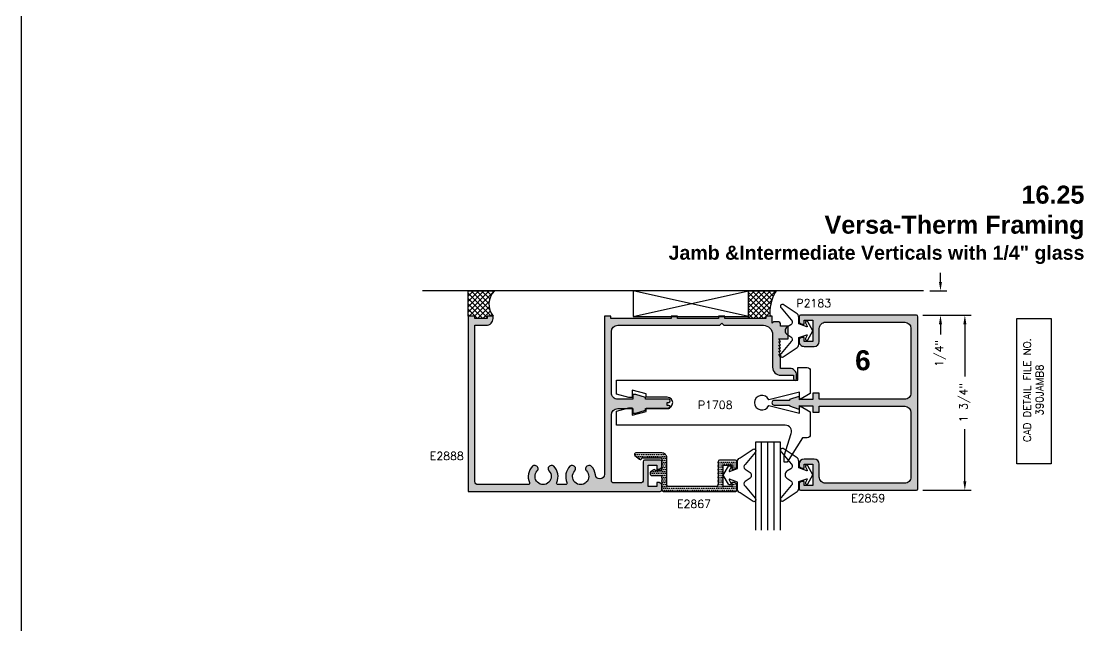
# Model space of a CAD drawing. Extents: x 0 to 139, y 0 to 39.
# Drawn here: x 41.6 to 52.22, y 20.54 to 26.59 of the extents above; entities that cross this region are included whole.
import ezdxf

# ---------------------------------------------------------------- set-up
doc = ezdxf.new("R2010")
doc.units = 0
doc.header["$MEASUREMENT"] = 0
doc.layers.get('DEFPOINTS').update_dxf_attribs({"linetype": 'CONTINUOUS'})
for name, color, linetype in [('R-ANNO-DIMS', 3, 'CONTINUOUS'), ('R-ANNO-TEXT', 6, 'CONTINUOUS'), ('R-DET1', 4, 'CONTINUOUS'), ('R-DET2', 2, 'CONTINUOUS'), ('R-DET3', 5, 'CONTINUOUS'), ('R-OTLN', 1, 'CONTINUOUS'), ('R-PAT1', 5, 'CONTINUOUS'), ('TITLE', 7, 'CONTINUOUS')]:
    doc.layers.add(name, color=color, linetype=linetype)
doc.styles.get("Standard").update_dxf_attribs({"font": 'simplex'})
doc.dimstyles.new('1X', dxfattribs={"dimtxt": 0.08, "dimasz": 0.09, "dimexe": 0.0625, "dimexo": 0.0625, "dimgap": 0.0625, "dimtad": 0, "dimdec": 5, "dimzin": 4, "dimtxsty": 'STANDARD', "dimcen": 0, "dimazin": 3, "dimtfac": 1, "dimtdec": 5, "dimtofl": 0, "dimtmove": 0, "dimatfit": 3, "dimtolj": 1, "dimtzin": 0})
pattern_1 = [(45, (44.22342093937512, 14.83727065919166), (-0.02651650429449553, 0.02651650429449553), []), (135, (44.22342093937512, 14.83727065919166), (-0.02651650429449553, -0.02651650429449553), [])]
pattern_2 = [(0, (44.22342093937512, 14.83727065919166), (0.009375, 0.01875), [0, -0.01875])]

# ---------------------------------------------------------------- blocks, each defined once
blk = doc.blocks.new('*D78')
at = {"layer": 'DEFPOINTS', "color": 0}
for p in [(50.61802135263419, 23.89107389908818), (50.54742028046459, 23.6478514827419), (50.78781623765358, 23.6478514827419)]:
    blk.add_point(p, dxfattribs=at)
at = {"layer": 'R-ANNO-DIMS', "color": 0}
for p, q in [((50.78781623765358, 23.98107389908818), (50.78781623765358, 24.07107389908818)), ((50.68052135263419, 23.89107389908818), (50.85031623765358, 23.89107389908818)), ((50.60992028046459, 23.6478514827419), (50.85031623765358, 23.6478514827419)), ((50.78781623765358, 23.5578514827419), (50.78781623765358, 23.45406576845618))]:
    blk.add_line(p, q, dxfattribs=at)
for points in [[(50.77281623765358, 23.98107389908818), (50.80281623765358, 23.98107389908818), (50.78781623765358, 23.89107389908818)], [(50.77281623765358, 23.5578514827419), (50.80281623765358, 23.5578514827419), (50.78781623765358, 23.6478514827419)]]:
    blk.add_solid(points, dxfattribs=at)
at = {"layer": 'R-ANNO-DIMS', "color": 0, "insert": (50.78781623765357, 23.2658514827419), "char_height": 0.08, "attachment_point": 5, "rotation": 90}
blk.add_mtext('\\A1;1/4"', dxfattribs=at)
blk = doc.blocks.new('*D79')
at = {"layer": 'DEFPOINTS', "color": 0}
for p in [(50.54742028046459, 23.6478514827419), (50.54742028046533, 21.8978514827419), (51.03157574617698, 21.8978514827419)]:
    blk.add_point(p, dxfattribs=at)
at = {"layer": 'R-ANNO-DIMS', "color": 0}
for p, q in [((50.60992028046459, 23.6478514827419), (51.09407574617698, 23.6478514827419)), ((51.03157574617698, 23.5578514827419), (51.03157574617698, 23.0353514827419)), ((51.03157574617698, 21.9878514827419), (51.03157574617698, 22.5103514827419)), ((50.60992028046533, 21.8978514827419), (51.09407574617698, 21.8978514827419))]:
    blk.add_line(p, q, dxfattribs=at)
for points in [[(51.01657574617698, 23.5578514827419), (51.04657574617698, 23.5578514827419), (51.03157574617698, 23.6478514827419)], [(51.01657574617698, 21.9878514827419), (51.04657574617698, 21.9878514827419), (51.03157574617698, 21.8978514827419)]]:
    blk.add_solid(points, dxfattribs=at)
at = {"layer": 'R-ANNO-DIMS', "color": 0, "insert": (51.03157574617698, 22.77285148274191), "char_height": 0.08, "attachment_point": 5, "rotation": 90}
blk.add_mtext('\\A1;1 3/4"', dxfattribs=at)

msp = doc.modelspace()

# ---------------------------------------------------------------- hatches: boundary and pattern name
at = {"layer": 'R-PAT1'}
h = msp.add_hatch(dxfattribs=at)
h.set_pattern_fill('ANSI37', color=256, scale=0.3, style=0)
h.set_pattern_definition(pattern_1)
edge = h.paths.add_edge_path()
edge.add_line((46.06494295873753, 23.63676519957178), (46.06494295873753, 23.89107389908818))
edge.add_line((46.06494295873753, 23.89107389908818), (46.32909040914778, 23.89107389908818))
edge.add_arc((46.46513794611869, 23.75595756862252), 0.1917429400900006, 135.1967592267166, 218.4349604601203)
edge.add_line((46.31494295873753, 23.63676519957178), (46.25494295873753, 23.63676519957178))
edge.add_line((46.25494295873753, 23.63676519957178), (46.25494295873753, 23.61476519957177))
edge.add_line((46.25494295873753, 23.61476519957177), (46.13294295873753, 23.61476519957177))
edge.add_line((46.13294295873753, 23.61476519957177), (46.13294295873753, 23.63676519957178))
edge.add_line((46.13294295873753, 23.63676519957178), (46.06494295873753, 23.63676519957178))
h = msp.add_hatch(dxfattribs=at)
h.set_pattern_fill('ANSI37', color=256, scale=0.3, style=0)
h.set_pattern_definition(pattern_1)
edge = h.paths.add_edge_path()
edge.add_line((49.08468959392795, 23.63640307119773), (49.04294295873753, 23.63676519957177))
edge.add_line((49.04294295873753, 23.63676519957177), (49.04294295873753, 23.61476519957177))
edge.add_line((49.04294295873753, 23.61476519957177), (48.8692901570225, 23.61476519957177))
edge.add_line((48.8692901570225, 23.61476519957177), (48.8692901570225, 23.89107389908818))
edge.add_line((48.8692901570225, 23.89107389908818), (49.14487902131796, 23.89107389908818))
edge.add_line((49.14487902131796, 23.89107389908818), (49.1344446521444, 23.87322502641005))
edge.add_arc((49.46458459508317, 23.6802267286641), 0.3824143366251493, 149.689639409887, 186.58039953916)
h = msp.add_hatch(dxfattribs=at)
h.set_pattern_fill('DOTS', color=256, scale=0.3, style=0)
h.set_pattern_definition(pattern_2)
edge = h.paths.add_edge_path()
edge.add_line((49.18994295873753, 23.22576519957178), (49.17204295873753, 23.25676519957177))
edge.add_line((49.17204295873753, 23.25676519957177), (49.18994295873753, 23.25676519957177))
edge.add_line((49.18994295873753, 23.25676519957177), (49.17204295873753, 23.28776519957177))
edge.add_line((49.17204295873753, 23.28776519957177), (49.18994295873753, 23.28776519957177))
edge.add_line((49.18994295873753, 23.28776519957177), (49.17204295873753, 23.31876519957177))
edge.add_line((49.17204295873753, 23.31876519957177), (49.18994295873753, 23.31876519957177))
edge.add_line((49.18994295873753, 23.31876519957177), (49.17204295873753, 23.34976519957177))
edge.add_line((49.17204295873753, 23.34976519957178), (49.18994295873753, 23.34976519957178))
edge.add_line((49.18994295873753, 23.34976519957178), (49.17204295873753, 23.38076519957178))
edge.add_line((49.17204295873753, 23.38076519957178), (49.18994295873753, 23.38076519957178))
edge.add_line((49.18994295873753, 23.38076519957178), (49.17204295873753, 23.41176519957178))
edge.add_line((49.17204295873753, 23.41176519957178), (49.26494295873753, 23.41176519957178))
edge.add_line((49.26494295873753, 23.41176519957178), (49.26494295873753, 23.53676519957178))
edge.add_line((49.26494295873753, 23.53676519957178), (49.18994295873753, 23.53676519957178))
edge.add_line((49.18994295873753, 23.53676519957178), (49.18994295873753, 23.55176519957178))
edge.add_arc((49.15887342748753, 23.55169566832178), 0.03106960905272865, 0.1282233866477359, 89.87177661334898)
edge.add_line((49.15894295873753, 23.58276519957177), (49.11994295873752, 23.58276519957177))
edge.add_line((49.11994295873752, 23.58276519957177), (49.10494295873752, 23.56776519957177))
edge.add_line((49.10494295873752, 23.56776519957177), (49.10494295873752, 23.63676519957178))
edge.add_line((49.10494295873752, 23.63676519957178), (49.04294295873753, 23.63676519957178))
edge.add_line((49.04294295873753, 23.63676519957177), (49.04294295873753, 23.61476519957177))
edge.add_line((49.04294295873753, 23.61476519957177), (48.63194295873753, 23.61476519957177))
edge.add_line((48.63194295873753, 23.61476519957177), (48.63194295873753, 23.63676519957177))
edge.add_line((48.63194295873753, 23.63676519957177), (48.56994295873753, 23.63676519957177))
edge.add_line((48.56994295873753, 23.63676519957177), (48.56994295873753, 23.61476519957177))
edge.add_line((48.56994295873753, 23.61476519957177), (48.15794295873752, 23.61476519957177))
edge.add_line((48.15794295873753, 23.61476519957177), (48.15794295873753, 23.63676519957177))
edge.add_line((48.15794295873753, 23.63676519957177), (48.09594295873752, 23.63676519957177))
edge.add_line((48.09594295873752, 23.63676519957177), (48.09594295873752, 23.61476519957177))
edge.add_line((48.09594295873752, 23.61476519957177), (47.49194295873752, 23.61476519957177))
edge.add_line((47.49194295873752, 23.61476519957177), (47.49194295873752, 23.63676519957177))
edge.add_line((47.49194295873752, 23.63676519957177), (47.42994295873753, 23.63676519957177))
edge.add_line((47.42994295873753, 23.63676519957177), (47.42994295873753, 22.05776519957177))
edge.add_arc((47.38385085347437, 22.05785730483493), 0.04609219728944952, 270.1144932694122, 359.8855067305878, ccw=False)
edge.add_line((47.38394295873753, 22.01176519957177), (47.38374295873753, 22.01176519957177))
edge.add_arc((47.38365444480046, 22.0576602954805), 0.0458951812632715, 186.3738823793378, 270.1105013211891, ccw=False)
edge.add_arc((47.1902367117312, 22.03580771097924), 0.1487531514893888, 6.468272044064667, 44.60541473509063)
edge.add_arc((47.28529861484613, 22.12945087076333), 0.01531500904381419, 44.92059825188034, 89.45997954036325)
edge.add_line((47.28544295873753, 22.14476519957177), (47.27094295873754, 22.14476519957177))
edge.add_arc((47.27099725219237, 22.11350713524788), 0.03125811147615732, 90.09951936425378, 223.8173917200686)
edge.add_arc((47.18999295873753, 22.03577471817134), 0.081009534029847, -223.81988151472945, 43.819881514729275, ccw=False)
edge.add_arc((47.10898866528269, 22.11350713524788), 0.03125811147615818, 316.182608279936, 449.9004806357479)
edge.add_line((47.10904295873753, 22.14476519957177), (47.09444295873753, 22.14476519957177))
edge.add_arc((47.09458730262893, 22.12945087076333), 0.01531500904381601, 90.54002045963837, 135.0794017481161)
edge.add_arc((47.19024594404026, 22.03569051777151), 0.1492606778492544, 135.5234119763275, 203.6707922833633)
edge.add_arc((47.039775632648, 21.96977793135399), 0.01501288274672983, -89.74305309807397, 23.50372552325382, ccw=False)
edge.add_line((47.03984295873752, 21.95476519957177), (46.96514295873752, 21.95476519957177))
edge.add_arc((46.96511014074737, 21.96977791917824), 0.01501275547668737, 156.4960125681681, 270.12524908093746, ccw=False)
edge.add_arc((46.81520147375747, 22.03579360172133), 0.1487881480401047, 336.2060415702512, 404.5997541700604)
edge.add_arc((46.91029861484613, 22.12945087076333), 0.01531500904381419, 44.92059825188034, 89.45997954036325)
edge.add_line((46.91044295873753, 22.14476519957177), (46.89584295873753, 22.14476519957177))
edge.add_arc((46.89599757734808, 22.11350719471589), 0.03125838726622689, 90.28341289236323, 223.817057722351)
edge.add_arc((46.81499295873753, 22.03577471817134), 0.081009534029847, -223.81988151472945, 43.819881514729275, ccw=False)
edge.add_arc((46.73398866528269, 22.11350713524788), 0.03125811147615818, 316.182608279936, 449.9004806357479)
edge.add_line((46.73404295873753, 22.14476519957177), (46.71944295873753, 22.14476519957177))
edge.add_arc((46.71958730262892, 22.12945087076334), 0.01531500904381066, 90.5400204596319, 135.0794017481255)
edge.add_arc((46.81524594404026, 22.03569051777151), 0.1492606778492544, 135.5234119763265, 203.6707922833624)
edge.add_arc((46.664775632648, 21.96977793135399), 0.0150128827467285, -89.74305309806891, 23.503725523263427, ccw=False)
edge.add_line((46.66484295873752, 21.95476519957177), (46.16394295873752, 21.95476519957177))
edge.add_arc((46.16401248998753, 21.98583473082177), 0.03106960905273043, 180.1282233866477, 269.8717766133449, ccw=False)
edge.add_line((46.13294295873753, 21.98576519957177), (46.13294295873753, 23.54676519957177))
edge.add_line((46.13294295873753, 23.54676519957177), (46.24694295873753, 23.54676519957177))
edge.add_arc((46.24700005093611, 23.61470810737319), 0.06794293178860257, 269.9518545591025, 360.0481454408982)
edge.add_line((46.31494295873753, 23.61476519957177), (46.31494295873753, 23.63676519957177))
edge.add_line((46.31494295873753, 23.63676519957178), (46.25494295873753, 23.63676519957178))
edge.add_line((46.25494295873753, 23.63676519957178), (46.25494295873753, 23.61476519957178))
edge.add_line((46.25494295873753, 23.61476519957177), (46.13294295873753, 23.61476519957177))
edge.add_line((46.13294295873753, 23.61476519957177), (46.13294295873753, 23.63676519957177))
edge.add_line((46.13294295873753, 23.63676519957178), (46.06494295873753, 23.63676519957178))
edge.add_line((46.06494295873753, 23.63676519957178), (46.06494295873753, 21.88676519957178))
edge.add_line((46.06494295873753, 21.88676519957178), (47.98694295873753, 21.88676519957178))
edge.add_arc((47.98692037809237, 21.90178778021694), 0.01502259761578824, 270.0861220001105, 359.9138779998826)
edge.add_line((48.00194295873753, 21.90176519957177), (48.00194295873753, 21.96076519957177))
edge.add_line((48.00194295873753, 21.96076519957177), (47.97694295873752, 21.97526519957177))
edge.add_line((47.97694295873752, 21.97526519957177), (47.95194295873753, 21.97526519957177))
edge.add_line((47.95194295873753, 21.97526519957177), (47.95194295873753, 21.93676519957177))
edge.add_line((47.95194295873753, 21.93676519957177), (47.86394295873753, 21.93676519957177))
edge.add_line((47.86394295873752, 21.93676519957177), (47.86394295873752, 22.14876519957177))
edge.add_line((47.86394295873752, 22.14876519957177), (47.95194295873753, 22.14876519957177))
edge.add_line((47.95194295873753, 22.14876519957177), (47.95194295873753, 22.11026519957177))
edge.add_line((47.95194295873753, 22.11026519957177), (47.97694295873753, 22.11026519957177))
edge.add_line((47.97694295873752, 22.11026519957177), (48.00194295873753, 22.12466519957177))
edge.add_line((48.00194295873753, 22.12466519957177), (48.00194295873753, 22.18376519957177))
edge.add_arc((47.98692037809236, 22.18374261892661), 0.01502259761579046, 0.08612200011729589, 89.91387799988101)
edge.add_line((47.98694295873753, 22.19876519957177), (47.82894295873753, 22.19876519957177))
edge.add_arc((47.82896553938269, 22.18374261892662), 0.01502259761578824, 90.08612200012408, 179.9138779998895)
edge.add_line((47.81394295873753, 22.18376519957177), (47.81394295873753, 21.98876519957177))
edge.add_arc((47.79892037809237, 21.98878778021693), 0.01502259761578868, 270.08612200011225, 359.9138779998827, ccw=False)
edge.add_line((47.79894295873753, 21.97376519957177), (47.51294295873753, 21.97376519957177))
edge.add_arc((47.51296553938269, 21.98878778021694), 0.01502259761578912, 180.0861220001207, 269.9138779998878, ccw=False)
edge.add_line((47.49794295873753, 21.98876519957177), (47.49794295873753, 22.65176519957177))
edge.add_arc((47.56110642027599, 22.65160173803331), 0.06316367305022273, 90.14827615729541, 179.8517238427037, ccw=False)
edge.add_line((47.56094295873753, 22.71476519957177), (47.71244295873753, 22.71476519957177))
edge.add_line((47.71244295873753, 22.71476519957177), (47.71244295873753, 22.66776519957178))
edge.add_line((47.71244295873753, 22.66776519957178), (47.74344295873752, 22.66776519957178))
edge.add_line((47.74344295873753, 22.66776519957178), (47.83744295873753, 22.69876519957177))
edge.add_line((47.83744295873753, 22.69876519957177), (47.83744295873753, 22.71476519957177))
edge.add_line((47.83744295873753, 22.71476519957177), (48.07094295873753, 22.71476519957177))
edge.add_arc((48.07089598904056, 22.73081216926875), 0.01604703843729232, 270.1677050413108, 359.8322949586829)
edge.add_arc((48.07089598904056, 22.7307182298748), 0.01604703843729188, 0.1677050413171206, 89.83229495869081)
edge.add_line((48.07094295873753, 22.74676519957177), (48.05594295873753, 22.74676519957177))
edge.add_line((48.05594295873753, 22.74676519957177), (48.05594295873753, 22.77676519957177))
edge.add_line((48.05594295873753, 22.77676519957177), (48.07094295873753, 22.77676519957177))
edge.add_arc((48.07089598904056, 22.79281216926874), 0.0160470384372941, 270.1677050413155, 359.8322949586766)
edge.add_arc((48.07089598904056, 22.7927182298748), 0.01604703843729188, 0.1677050413171206, 89.83229495869081)
edge.add_line((48.07094295873753, 22.80876519957177), (47.83744295873753, 22.80876519957177))
edge.add_line((47.83744295873753, 22.80876519957177), (47.83744295873753, 22.82476519957177))
edge.add_line((47.83744295873753, 22.82476519957177), (47.74344295873752, 22.85576519957177))
edge.add_line((47.74344295873753, 22.85576519957177), (47.71244295873753, 22.85576519957177))
edge.add_line((47.71244295873753, 22.85576519957177), (47.71244295873753, 22.80876519957177))
edge.add_line((47.71244295873753, 22.80876519957177), (47.56094295873753, 22.80876519957177))
edge.add_arc((47.5609351043314, 22.87175734516565), 0.06299214608355014, 179.9928558661536, 270.0071441338484, ccw=False)
edge.add_line((47.49794295873753, 22.87176519957177), (47.49794295873753, 23.48376519957177))
edge.add_arc((47.56110642027599, 23.48360173803331), 0.06316367305022362, 90.14827615729621, 179.8517238427021, ccw=False)
edge.add_line((47.56094295873753, 23.54676519957177), (48.58094295873752, 23.54676519957177))
edge.add_line((48.58094295873753, 23.54676519957177), (48.60094295873753, 23.56676519957178))
edge.add_line((48.60094295873753, 23.56676519957178), (48.62094295873753, 23.54676519957178))
edge.add_line((48.62094295873753, 23.54676519957177), (49.01694295873753, 23.54676519957177))
edge.add_arc((49.01690568601026, 23.4537279268445), 0.09303728019339934, 0.022953917144320712, 89.97704608285682, ccw=False)
edge.add_line((49.10994295873753, 23.45376519957178), (49.10994295873753, 23.12776519957178))
edge.add_arc((49.19000625178889, 23.12782849262313), 0.08006331806912592, 180.045294464188, 269.9547055358108)
edge.add_line((49.18994295873753, 23.04776519957177), (49.31994295873753, 23.04776519957177))
edge.add_line((49.31994295873753, 23.04776519957177), (49.31994295873753, 23.01076519957177))
edge.add_arc((49.33494295873753, 23.01076519957178), 0.01500000000000057, 180.0000000000068, 359.9999999999932)
edge.add_line((49.34994295873753, 23.01076519957177), (49.34994295873753, 23.04776519957177))
edge.add_arc((49.28200005093611, 23.04782229177036), 0.06794293178860435, 359.9518545591017, 450.0481454408967)
edge.add_line((49.28194295873753, 23.11576519957178), (49.18994295873753, 23.11576519957178))
edge.add_line((49.18994295873753, 23.11576519957178), (49.18994295873753, 23.22576519957178))
h = msp.add_hatch(dxfattribs=at)
h.set_pattern_fill('DOTS', color=256, scale=0.3, style=0)
h.set_pattern_definition(pattern_2)
edge = h.paths.add_edge_path()
edge.add_arc((49.63838817929727, 23.51588358390921), 0.06196790714734729, 89.97031912853362, 180.0296808714664, ccw=False)
edge.add_line((49.63842028046459, 23.5778514827419), (50.43042028046459, 23.5778514827419))
edge.add_arc((50.43028121796459, 23.5157124202419), 0.06213921810545374, 0.12822338664767585, 89.87177661335312, ccw=False)
edge.add_line((50.49242028046459, 23.5158514827419), (50.49242028046459, 22.8698514827419))
edge.add_arc((50.4304523816319, 22.86981938157459), 0.06196790714735261, -90.0296808714615, 0.029680871463085623, ccw=False)
edge.add_line((50.43042028046459, 22.8078514827419), (49.57642028046459, 22.8078514827419))
edge.add_line((49.57642028046459, 22.8078514827419), (49.57642028046459, 22.8673514827419))
edge.add_line((49.57642028046459, 22.8673514827419), (49.51242028046459, 22.8673514827419))
edge.add_line((49.51242028046459, 22.8673514827419), (49.51242028046459, 22.8048514827419))
edge.add_line((49.51242028046459, 22.8048514827419), (49.38742028046459, 22.8048514827419))
edge.add_line((49.38742028046459, 22.8048514827419), (49.37042028046459, 22.83585148274189))
edge.add_line((49.37042028046459, 22.8358514827419), (49.27842028046459, 22.8048514827419))
edge.add_line((49.27842028046459, 22.8048514827419), (49.27842028046459, 22.7958514827419))
edge.add_line((49.27842028046459, 22.7958514827419), (49.12542028046459, 22.7958514827419))
edge.add_arc((49.12529632213126, 22.77297544107523), 0.02287637751050876, 89.68953458263229, 180.3104654173677)
edge.add_arc((49.12529632213126, 22.77272752440857), 0.02287637751051406, 179.6895345826457, 270.3104654173543)
edge.add_line((49.12542028046459, 22.7498514827419), (49.27842028046459, 22.7498514827419))
edge.add_line((49.27842028046459, 22.7498514827419), (49.27842028046459, 22.7408514827419))
edge.add_line((49.27842028046459, 22.7408514827419), (49.37042028046459, 22.7098514827419))
edge.add_line((49.37042028046459, 22.7098514827419), (49.38742028046459, 22.7408514827419))
edge.add_line((49.38742028046459, 22.7408514827419), (49.51242028046459, 22.7408514827419))
edge.add_line((49.51242028046459, 22.7408514827419), (49.51242028046459, 22.6783514827419))
edge.add_line((49.51242028046459, 22.6783514827419), (49.57642028046459, 22.6783514827419))
edge.add_line((49.57642028046459, 22.6783514827419), (49.57642028046459, 22.7378514827419))
edge.add_line((49.57642028046459, 22.7378514827419), (50.43042028046459, 22.7378514827419))
edge.add_arc((50.43028121796459, 22.6757124202419), 0.06213921810545552, 0.1282233866493243, 89.87177661335232, ccw=False)
edge.add_line((50.49242028046459, 22.6758514827419), (50.49242028046459, 22.0298514827419))
edge.add_arc((50.4304523816319, 22.02981938157458), 0.06196790714735261, -90.0296808714615, 0.029680871461494007, ccw=False)
edge.add_line((50.43042028046459, 21.9678514827419), (49.63842028046459, 21.9678514827419))
edge.add_arc((49.63821834248009, 22.0296495447574), 0.06179839195174571, 179.8127748237393, 270.18722517626156, ccw=False)
edge.add_line((49.57642028046459, 22.0298514827419), (49.57642028046459, 22.1598514827419))
edge.add_arc((49.52623047463935, 22.15966167691666), 0.05019016472404577, 0.2166778829073955, 89.78332211709261)
edge.add_line((49.52642028046459, 22.2098514827419), (49.42442028046459, 22.2098514827419))
edge.add_arc((49.42443839640661, 22.15983336679987), 0.05001811922271289, 90.02075182071809, 179.9792481792819)
edge.add_line((49.37442028046459, 22.1598514827419), (49.37442028046459, 22.1348514827419))
edge.add_line((49.37442028046459, 22.1348514827419), (49.39942028046459, 22.1208514827419))
edge.add_line((49.39942028046459, 22.1208514827419), (49.42442028046459, 22.1208514827419))
edge.add_line((49.42442028046459, 22.1208514827419), (49.42442028046459, 22.1593514827419))
edge.add_line((49.42442028046459, 22.1593514827419), (49.51242028046459, 22.1593514827419))
edge.add_line((49.51242028046459, 22.1593514827419), (49.51242028046459, 21.94735148274189))
edge.add_line((49.51242028046459, 21.9473514827419), (49.42442028046459, 21.9473514827419))
edge.add_line((49.42442028046459, 21.9473514827419), (49.42442028046459, 21.9858514827419))
edge.add_line((49.42442028046459, 21.9858514827419), (49.39942028046459, 21.9858514827419))
edge.add_line((49.39942028046459, 21.9858514827419), (49.37442028046459, 21.9718514827419))
edge.add_line((49.37442028046459, 21.9718514827419), (49.37442028046459, 21.9128514827419))
edge.add_arc((49.38944286110975, 21.91287406338706), 0.01502259761579001, 180.0861220001173, 269.9138779998827)
edge.add_line((49.38942028046459, 21.8978514827419), (50.54742028046459, 21.8978514827419))
edge.add_arc((50.54739769981943, 21.91287406338706), 0.01502259761578912, 270.0861220001139, 359.9138779998861)
edge.add_line((50.56242028046459, 21.9128514827419), (50.56242028046459, 22.7728514827419))
edge.add_line((50.56242028046459, 22.7728514827419), (50.56242028046459, 23.6328514827419))
edge.add_arc((50.54739769981943, 23.63282890209674), 0.01502259761578646, 0.0861220001173188, 89.91387799989623)
edge.add_line((50.54742028046459, 23.6478514827419), (49.38942028046459, 23.6478514827419))
edge.add_arc((49.38944286110975, 23.63282890209674), 0.01502259761578646, 90.08612200010376, 179.9138779998895)
edge.add_line((49.37442028046459, 23.6328514827419), (49.37442028046459, 23.5738514827419))
edge.add_line((49.37442028046459, 23.5738514827419), (49.39942028046459, 23.55985148274191))
edge.add_line((49.39942028046459, 23.5598514827419), (49.42442028046459, 23.5598514827419))
edge.add_line((49.42442028046459, 23.5598514827419), (49.42442028046459, 23.5983514827419))
edge.add_line((49.42442028046459, 23.5983514827419), (49.51242028046459, 23.5983514827419))
edge.add_line((49.51242028046459, 23.5983514827419), (49.51242028046459, 23.3863514827419))
edge.add_line((49.51242028046459, 23.3863514827419), (49.42442028046459, 23.3863514827419))
edge.add_line((49.42442028046459, 23.3863514827419), (49.42442028046459, 23.4248514827419))
edge.add_line((49.42442028046459, 23.4248514827419), (49.39942028046459, 23.4248514827419))
edge.add_line((49.39942028046459, 23.4248514827419), (49.37442028046459, 23.4108514827419))
edge.add_line((49.37442028046459, 23.4108514827419), (49.37442028046459, 23.3858514827419))
edge.add_arc((49.42426835738767, 23.38569955966498), 0.04984830843218615, 179.8253789372695, 270.1746210627315)
edge.add_line((49.42442028046459, 23.3358514827419), (49.52642028046459, 23.3358514827419))
edge.add_arc((49.52640216452257, 23.38586959868393), 0.05001811922271378, 270.0207518207191, 359.9792481792809)
edge.add_line((49.57642028046459, 23.3858514827419), (49.57642028046459, 23.51585148274189))
h = msp.add_hatch(dxfattribs=at)
h.set_pattern_fill('DOTS', color=256, scale=0.3, style=0)
h.set_pattern_definition([(180, (53.03686954663388, 14.54950281879899), (-0.009375000000000003, 0.01875), [0, -0.01875000000000001])])
edge = h.paths.add_edge_path()
edge.add_arc((48.57916491252767, 22.18353622241469), 0.01521511627906936, 90.83910966493605, 179.160890335064)
edge.add_line((48.56395142790872, 22.18375904327248), (48.56395142790872, 21.95168659768706))
edge.add_arc((48.54898326299969, 21.95166409883493), 0.01496818181818398, -90.0861220001031, 0.08612200011657478, ccw=False)
edge.add_line((48.54896076414757, 21.9366959339259), (48.06692607141269, 21.93676664460402))
edge.add_arc((48.06690357256057, 21.95173480951305), 0.01496818181818042, 179.9138779998833, 270.0861220001031, ccw=False)
edge.add_line((48.05193540765154, 21.95175730836517), (48.05193540765154, 22.2217306774222))
edge.add_arc((48.00208149342777, 22.22186921262831), 0.0498541067058152, 359.8407855768805, 450.1592144231234)
edge.add_line((48.00194295822165, 22.27172312685209), (47.74243476952619, 22.27172312685209))
edge.add_arc((47.74241270252489, 22.25670337822584), 0.01501976483664836, 89.91582115234073, 229.9463115532234)
edge.add_line((47.73274740662394, 22.2452066225576), (47.77708300180433, 22.2080835165453))
edge.add_arc((47.7867315198199, 22.21951471549773), 0.01495881711188422, 229.8339186496085, 360.091661012012)
edge.add_line((47.80169031778962, 22.21953864640052), (47.80176102846774, 22.2217306774222))
edge.add_line((47.80176102846774, 22.2217306774222), (48.00201366889977, 22.2217306774222))
edge.add_line((48.00201366889977, 22.2217306774222), (48.00194295822165, 22.0943807461305))
edge.add_line((48.00194295822165, 22.0943807461305), (47.93695984503061, 22.09431003545238))
edge.add_arc((47.92691892873776, 22.09431176010307), 0.01004091644096639, 359.9901587463082, 479.9999995120018)
edge.add_line((47.92189847059134, 22.10300744886098), (47.8944627274813, 22.0871682569624))
edge.add_arc((47.90189097487238, 22.07422457667807), 0.01492373005003024, 119.8510788046736, 180.2575543145493)
edge.add_line((47.88696739560072, 22.07415749218857), (47.88696739560072, 22.05930824978365))
edge.add_arc((47.90193556050975, 22.05928575093152), 0.01496818181818398, 179.9138779998833, 270.0861220001031)
edge.add_line((47.90195805936187, 22.04431758602249), (48.00194295822165, 22.04445900737873))
edge.add_line((48.00194295822165, 22.04445900737873), (48.00194295822165, 21.90176485893529))
edge.add_arc((48.01691112313068, 21.90174236008316), 0.01496818181818398, 179.9138779998833, 270.0861220001031)
edge.add_line((48.01693362198281, 21.88677419517413), (48.73740472133378, 21.88670348449601))
edge.add_arc((48.73679050091192, 21.90180094782105), 0.01510995253392963, 272.32971858117, 359.8631535868229)
edge.add_line((48.75190041034811, 21.90176485893529), (48.75197112102622, 21.96080827516436))
edge.add_line((48.75197112102622, 21.96080827516436), (48.72693954097222, 21.97523325350057))
edge.add_line((48.72693954097222, 21.97523325350057), (48.70190796091822, 21.97523325350057))
edge.add_line((48.70190796091822, 21.97523325350057), (48.70197867159634, 21.9366959339259))
edge.add_line((48.70197867159634, 21.9366959339259), (48.61394387733861, 21.93676664460402))
edge.add_line((48.61394387733861, 21.93676664460402), (48.61394387733861, 22.14875725760375))
edge.add_line((48.61394387733861, 22.14875725760375), (48.70190796091822, 22.14875725760375))
edge.add_line((48.70190796091822, 22.14875725760375), (48.70197867159634, 22.11021993802908))
edge.add_line((48.70197867159634, 22.11021993802908), (48.72693954097222, 22.1102906487072))
edge.add_line((48.72693954097222, 22.1102906487072), (48.75197112102622, 22.1247156270434))
edge.add_line((48.75197112102622, 22.1247156270434), (48.75197112102622, 22.18368833259436))
edge.add_arc((48.73688242655223, 22.18366101255964), 0.01508871920720478, 0.1037413129567821, 89.89625868705674)
edge.add_line((48.73690974658695, 22.19874970703363), (48.57894209166987, 22.19874970703363))

# ---------------------------------------------------------------- linework, layer by layer
at = {"layer": 'R-ANNO-TEXT'}
msp.add_lwpolyline([(51.55091368099933, 22.16349581994167), (51.55091368099933, 23.61497576293689), (51.89297652050327, 23.61497576293689), (51.89297652050327, 22.16349581994167)], close=True, dxfattribs=at)
at = {"layer": 'R-DET1'}
for points in [[(49.57642028046459, 23.5158514827419, -0.4145170492628052), (49.63842028046459, 23.5778514827419), (50.43042028046459, 23.5778514827419, -0.4129032258064782), (50.49242028046459, 23.5158514827419), (50.49242028046459, 22.8698514827419, -0.4145170492627693), (50.43042028046459, 22.8078514827419), (49.57642028046459, 22.8078514827419), (49.57642028046459, 22.8673514827419), (49.51242028046459, 22.8673514827419), (49.51242028046459, 22.8048514827419), (49.38742028046459, 22.8048514827419), (49.37042028046459, 22.8358514827419), (49.27842028046459, 22.8048514827419), (49.27842028046459, 22.7958514827419), (49.12542028046459, 22.7958514827419, 0.4173913043479035), (49.10242028046459, 22.7728514827419, 0.417391304347783), (49.12542028046459, 22.7498514827419), (49.27842028046459, 22.7498514827419), (49.27842028046459, 22.7408514827419), (49.37042028046459, 22.7098514827419), (49.38742028046459, 22.7408514827419), (49.51242028046459, 22.7408514827419), (49.51242028046459, 22.6783514827419), (49.57642028046459, 22.6783514827419), (49.57642028046459, 22.7378514827419), (50.43042028046459, 22.7378514827419, -0.4129032258064687), (50.49242028046459, 22.6758514827419), (50.49242028046459, 22.0298514827419, -0.4145170492627578), (50.43042028046459, 21.9678514827419), (49.63842028046459, 21.9678514827419, -0.4161290322580693), (49.57642028046459, 22.0298514827419), (49.57642028046459, 22.1598514827419, 0.4120000000000074), (49.52642028046459, 22.2098514827419), (49.42442028046459, 22.2098514827419, 0.4140014137019815), (49.37442028046459, 22.1598514827419), (49.37442028046459, 22.1348514827419), (49.39942028046459, 22.1208514827419), (49.42442028046459, 22.1208514827419), (49.42442028046459, 22.1593514827419), (49.51242028046459, 22.1593514827419), (49.51242028046459, 21.9473514827419), (49.42442028046459, 21.9473514827419), (49.42442028046459, 21.9858514827419), (49.39942028046459, 21.9858514827419), (49.37442028046459, 21.9718514827419), (49.37442028046459, 21.9128514827419, 0.4133333333333261), (49.38942028046459, 21.8978514827419), (50.54742028046459, 21.8978514827419, 0.4133333333333564), (50.56242028046459, 21.9128514827419), (50.56242028046459, 22.7728514827419), (50.56242028046459, 23.6328514827419, 0.4133333333333996), (50.54742028046459, 23.6478514827419), (49.38942028046459, 23.6478514827419, 0.4133333333334039), (49.37442028046459, 23.6328514827419), (49.37442028046459, 23.5738514827419), (49.39942028046459, 23.5598514827419), (49.42442028046459, 23.5598514827419), (49.42442028046459, 23.5983514827419), (49.51242028046459, 23.5983514827419), (49.51242028046459, 23.3863514827419), (49.42442028046459, 23.3863514827419), (49.42442028046459, 23.4248514827419), (49.39942028046459, 23.4248514827419), (49.37442028046459, 23.4108514827419), (49.37442028046459, 23.3858514827419, 0.4160000000000056), (49.42442028046459, 23.3358514827419), (49.52642028046459, 23.3358514827419, 0.4140014137019685), (49.57642028046459, 23.3858514827419), (49.57642028046459, 23.5158514827419)], [(48.57894209166987, 22.19874970703363, 0.4056603773584667), (48.56395142790872, 22.18375904327248), (48.56395142790872, 21.95168659768706, -0.4150943396226478), (48.54896076414757, 21.9366959339259), (48.06692607141269, 21.93676664460402, -0.4150943396226418), (48.05193540765154, 21.95175730836517), (48.05193540765154, 22.2217306774222, 0.4158422934417626), (48.00194295822165, 22.27172312685209), (47.74243476952619, 22.27172312685209, 0.7004058241555088), (47.73274740662394, 22.2452066225576), (47.77708300180433, 22.2080835165453, 0.6386524421023152), (47.80169031778962, 22.21953864640052), (47.80176102846774, 22.2217306774222), (48.00201366889977, 22.2217306774222), (48.00194295822165, 22.0943807461305), (47.93695984503061, 22.09431003545238, 0.5774075218632126), (47.92189847059134, 22.10300744886098), (47.8944627274813, 22.0871682569624, 0.2698510198270871), (47.88696739560072, 22.07415749218857), (47.88696739560072, 22.05930824978365, 0.4150943396226481), (47.90195805936187, 22.04431758602249), (48.00194295822165, 22.04445900737873), (48.00194295822165, 21.90176485893529, 0.4150943396226481), (48.01693362198281, 21.88677419517413), (48.73740472133378, 21.88670348449601, 0.4016600809012825), (48.75190041034811, 21.90176485893529), (48.75197112102622, 21.96080827516436), (48.72693954097222, 21.97523325350057), (48.70190796091822, 21.97523325350057), (48.70197867159634, 21.9366959339259), (48.61394387733861, 21.93676664460402), (48.61394387733861, 22.14875725760375), (48.70190796091822, 22.14875725760375), (48.70197867159634, 22.11021993802908), (48.72693954097222, 22.1102906487072), (48.75197112102622, 22.1247156270434), (48.75197112102622, 22.18368833259436, 0.413153318645465), (48.73690974658695, 22.19874970703363), (48.57894209166987, 22.19874970703363)]]:
    msp.add_lwpolyline(points, format="xyb", close=True, dxfattribs=at)
at = {"layer": 'R-DET2'}
for points in [[(49.25320483878863, 23.45685777806878), (49.29311045433746, 23.431572995127, -0.5243426933461728), (49.29501516211877, 23.38417407130093), (49.19484110816818, 23.26353180589074, 0.8969301051134209), (49.21465119191065, 23.23022222259669), (49.34512820375775, 23.31717917577312, 0.2937431915424134), (49.37145212022019, 23.35812064501518), (49.37145212022019, 23.42436674266482), (49.45075431726863, 23.45283830030783, -0.8013518808126918), (49.4542295743966, 23.44734850988019), (49.438414001684, 23.41438324688951, 0.9670674050987308), (49.46154920057946, 23.40231499395637), (49.51242028046459, 23.4923514827419), (49.46154920057946, 23.58238797152742, 0.9670674050987308), (49.438414001684, 23.57031971859428), (49.4542295743966, 23.53735445560361, -0.8013518808126918), (49.45075431726863, 23.53186466517596), (49.37145212022019, 23.56033622281898), (49.37145212022019, 23.62658232046863, 0.2937431915424192), (49.34512820375775, 23.66752378971069), (49.21465119191063, 23.75448074288711, 0.8969301051134209), (49.19484110816818, 23.72117115959307), (49.29501516211877, 23.60052889418287, -0.5243426933461728), (49.29311045433746, 23.5531299703568), (49.25320483878863, 23.52784518741501, 0.5502212829186363)], [(48.87588596042744, 22.01227500191843), (48.83598034487861, 21.98699021897664, 0.5243426933461728), (48.83407563709731, 21.93959129515058), (48.9342496910479, 21.81894902974039, -0.8969301051134209), (48.91443960730544, 21.78563944644635), (48.78396259545833, 21.87259639962276, -0.2937431915424134), (48.75763867899588, 21.91353786886481), (48.75763867899587, 21.97978396651446), (48.67833648194744, 22.00825552415746, 0.8013518808126918), (48.67486122481947, 22.00276573372982), (48.69067679753206, 21.96980047073914, -0.9670674050987308), (48.66754159863661, 21.95773221780599), (48.61667051875147, 22.04776870659151), (48.66754159863658, 22.13780519537705, -0.9670674050987308), (48.69067679753205, 22.12573694244391), (48.67486122481945, 22.09277167945324, 0.8013518808126918), (48.67833648194743, 22.08728188902559), (48.75763867899586, 22.11575344666862), (48.75763867899585, 22.18199954431827, -0.2937431915424192), (48.78396259545829, 22.22294101356032), (48.9144396073054, 22.30989796673677, -0.8969301051134209), (48.93424969104785, 22.27658838344273), (48.83407563709728, 22.15594611803252, 0.5243426933461728), (48.83598034487859, 22.10854719420644), (48.87588596042742, 22.08326241126466, -0.5502212829186363)], [(49.25320483878863, 22.01785777806878), (49.29311045433746, 21.992572995127, -0.5243426933461728), (49.29501516211877, 21.94517407130093), (49.19484110816818, 21.82453180589074, 0.8969301051134209), (49.21465119191065, 21.79122222259669), (49.34512820375775, 21.87817917577312, 0.2937431915424134), (49.37145212022019, 21.91912064501518), (49.37145212022019, 21.98536674266482), (49.45075431726863, 22.01383830030783, -0.8013518808126918), (49.4542295743966, 22.00834850988019), (49.438414001684, 21.97538324688951, 0.9670674050987308), (49.46154920057946, 21.96331499395637), (49.51242028046459, 22.0533514827419), (49.46154920057946, 22.14338797152742, 0.9670674050987308), (49.438414001684, 22.13131971859428), (49.4542295743966, 22.09835445560361, -0.8013518808126918), (49.45075431726863, 22.09286466517596), (49.37145212022019, 22.12133622281898), (49.37145212022019, 22.18758232046863, 0.2937431915424192), (49.34512820375775, 22.22852378971069), (49.21465119191063, 22.31548074288711, 0.8969301051134209), (49.19484110816818, 22.28217115959307), (49.29501516211877, 22.16152889418287, -0.5243426933461728), (49.29311045433746, 22.1141299703568), (49.25320483878863, 22.08884518741501, 0.5502212829186363)]]:
    msp.add_lwpolyline(points, format="xyb", close=True, dxfattribs=at)
at = {"layer": 'R-DET2', "color": 2}
for points in [[(49.18708323772569, 21.49927189587126), (49.18708323772574, 22.37990762770776), (48.93708323772574, 22.37990762770776), (48.93708323772569, 21.49927189587126)], [(48.99958323772569, 21.49927189587126), (48.99958323772574, 22.37990762770776)], [(49.06208323772569, 21.49927189587126), (49.06208323772574, 22.37990762770776)], [(49.12458323772569, 21.49927189587126), (49.12458323772574, 22.37990762770776)]]:
    msp.add_lwpolyline(points, dxfattribs=at)
at = {"layer": 'R-DET3'}
for points in [[(50.61802135263419, 23.89107389908818), (45.60903838818924, 23.89107389908818)], [(48.8692901570225, 23.63640307119773), (47.71485490057114, 23.89107389908818)], [(47.71485490057114, 23.63640307119773), (48.8692901570225, 23.89107389908818)]]:
    msp.add_lwpolyline(points, dxfattribs=at)
msp.add_lwpolyline([(48.8692901570225, 23.63640307119773), (48.8692901570225, 23.89107389908818), (47.71485490057114, 23.89107389908818), (47.71485490057114, 23.63640307119773)], close=True, dxfattribs=at)
msp.add_lwpolyline([(49.45565944594482, 23.12481708532354, -0.4142135623730949), (49.48665944594173, 23.09381708532665), (49.48665944594173, 22.86574826469112), (49.37765944595262, 22.80281708535575), (49.37765944595262, 22.87881708534815), (49.07074028029078, 22.80281708535576, 4.89933911405033), (49.07074028029078, 22.74481708536155), (49.37765944595262, 22.66881708536914), (49.37765944595262, 22.74481708536155), (49.48665944594173, 22.68188590602617), (49.48665944594172, 22.45381708539064, -0.4142135623731005), (49.45565944594482, 22.42281708539375), (49.40798097183514, 22.42281708539375), (49.25565944596482, 22.18081708541794), (49.22565944596781, 22.18081708541795), (49.22565944596781, 22.24281708541175), (49.29644677917897, 22.46575101360907, 0.5074167405912553), (49.23640108902435, 22.54781708538125), (47.54865944613552, 22.54781708538126), (47.54865944613552, 22.69032343631312), (47.67365944612302, 22.72381708536366), (47.70465944611992, 22.72381708536366), (47.70465944611992, 22.64881708537116), (47.84465944610592, 22.68632997230777), (47.84465944610592, 22.71981708536406), (48.05665944608472, 22.71981708536406, 0.9999999999999999), (48.05665944608472, 22.82781708535325), (47.84465944610592, 22.82781708535326), (47.84465944610592, 22.86130419840956), (47.70465944611992, 22.89881708534616), (47.70465944611992, 22.82381708535366), (47.67365944612302, 22.82381708535366), (47.54865944613552, 22.85731073440421), (47.54865944613552, 22.99981708533606), (49.36165944595422, 22.99981708533605), (49.36165944595423, 23.12481708532355)], format="xyb", close=True, dxfattribs=at)
at = {"layer": 'R-OTLN'}
msp.add_lwpolyline([(49.18994295873753, 23.22576519957178), (49.17204295873753, 23.25676519957177), (49.18994295873753, 23.25676519957177), (49.17204295873753, 23.28776519957177), (49.18994295873753, 23.28776519957177), (49.18994295873753, 23.28776519957177), (49.17204295873753, 23.31876519957177), (49.18994295873753, 23.31876519957177), (49.17204295873753, 23.34976519957178), (49.18994295873753, 23.34976519957178), (49.18994295873753, 23.34976519957178), (49.18994295873753, 23.34976519957178), (49.17204295873753, 23.38076519957178), (49.18994295873753, 23.38076519957178), (49.18994295873753, 23.38076519957178), (49.18994295873753, 23.38076519957178), (49.18994295873753, 23.38076519957178), (49.17204295873753, 23.41176519957178), (49.26494295873753, 23.41176519957178), (49.26494295873753, 23.53676519957178), (49.18994295873753, 23.53676519957178), (49.18994295873753, 23.55176519957178), (49.18994295873753, 23.55176519957178), (49.18994295873753, 23.55176519957178, 0.4129032258064582), (49.15894295873753, 23.58276519957177), (49.11994295873752, 23.58276519957177), (49.10494295873752, 23.56776519957177), (49.10494295873752, 23.63676519957178), (49.04294295873753, 23.63676519957177), (49.04294295873753, 23.61476519957177), (48.63194295873753, 23.61476519957177), (48.63194295873753, 23.63676519957177), (48.56994295873753, 23.63676519957177), (48.56994295873753, 23.61476519957177), (48.15794295873753, 23.61476519957177), (48.15794295873753, 23.63676519957177), (48.09594295873752, 23.63676519957177), (48.09594295873752, 23.61476519957177), (47.49194295873752, 23.61476519957177), (47.49194295873752, 23.63676519957177), (47.42994295873753, 23.63676519957177), (47.42994295873753, 22.05776519957178, -0.4130434782608632), (47.38394295873753, 22.01176519957177), (47.38374295873753, 22.01176519957177, -0.3825460602963879), (47.33804295873753, 22.05256519957177, 0.1679578259010917), (47.29614295873753, 22.14026519957177, 0.1968238501095491), (47.28544295873753, 22.14476519957177), (47.27094295873753, 22.14476519957177, 0.6601166894573971), (47.24844295873753, 22.09186519957177, -2.345594789226408), (47.13154295873753, 22.09186519957177, 0.6601166894573799), (47.10904295873753, 22.14476519957177), (47.09444295873753, 22.14476519957177, 0.1968238501095363), (47.08374295873753, 22.14026519957177, 0.3064339960942143), (47.05354295873753, 21.97576519957178, -0.5387078388173631), (47.03984295873752, 21.95476519957177), (46.96514295873753, 21.95476519957177, -0.5408628578518918), (46.95134295873753, 21.97576519957178, 0.3076101395369383), (46.92114295873753, 22.14026519957177, 0.1968238501095491), (46.91044295873753, 22.14476519957177), (46.89584295873753, 22.14476519957177, 0.6589631787014951), (46.87344295873753, 22.09186519957177, -2.345594789226409), (46.75654295873753, 22.09186519957177, 0.6601166894573812), (46.73404295873753, 22.14476519957177), (46.71944295873753, 22.14476519957177, 0.196823850109603), (46.70874295873753, 22.14026519957177, 0.3064339960942144), (46.67854295873752, 21.97576519957178, -0.5387078388173987), (46.66484295873752, 21.95476519957177), (46.16394295873753, 21.95476519957177, -0.4129032258064375), (46.13294295873753, 21.98576519957177), (46.13294295873753, 23.54676519957177), (46.24694295873753, 23.54676519957177, 0.4147058823529458), (46.31494295873753, 23.61476519957177), (46.31494295873753, 23.63676519957178), (46.25494295873753, 23.63676519957178), (46.25494295873753, 23.61476519957177), (46.13294295873753, 23.61476519957177), (46.13294295873753, 23.63676519957178), (46.06494295873753, 23.63676519957178), (46.06494295873753, 21.88676519957178), (47.98694295873753, 21.88676519957177, 0.413333333333352), (48.00194295873753, 21.90176519957177), (48.00194295873753, 21.96076519957177), (47.97694295873752, 21.97526519957177), (47.95194295873753, 21.97526519957177), (47.95194295873753, 21.93676519957177), (47.86394295873752, 21.93676519957177), (47.86394295873752, 22.14876519957177), (47.95194295873753, 22.14876519957177), (47.95194295873753, 22.11026519957177), (47.97694295873752, 22.11026519957177), (48.00194295873753, 22.12466519957177), (48.00194295873753, 22.18376519957177, 0.4133333333333004), (47.98694295873753, 22.19876519957177), (47.82894295873753, 22.19876519957177, 0.413333333333309), (47.81394295873753, 22.18376519957177), (47.81394295873753, 21.98876519957177, -0.4133333333333347), (47.79894295873753, 21.97376519957177), (47.51294295873753, 21.97376519957177, -0.4133333333333262), (47.49794295873753, 21.98876519957177), (47.49794295873753, 22.65176519957177, -0.4126984126984164), (47.56094295873753, 22.71476519957177), (47.71244295873753, 22.71476519957177), (47.71244295873753, 22.66776519957178), (47.74344295873753, 22.66776519957178), (47.83744295873753, 22.69876519957177), (47.83744295873753, 22.71476519957177), (48.07094295873753, 22.71476519957177, 0.4124999999999793), (48.08694295873753, 22.73076519957177, 0.4125000000000034), (48.07094295873753, 22.74676519957177), (48.05594295873753, 22.74676519957177), (48.05594295873753, 22.77676519957177), (48.07094295873753, 22.77676519957177, 0.412499999999931), (48.08694295873753, 22.79276519957178, 0.4125000000000034), (48.07094295873753, 22.80876519957177), (47.83744295873753, 22.80876519957177), (47.83744295873753, 22.82476519957177), (47.74344295873753, 22.85576519957177), (47.71244295873753, 22.85576519957177), (47.71244295873753, 22.80876519957177), (47.56094295873753, 22.80876519957177, -0.4142866051841282), (47.49794295873753, 22.87176519957177), (47.49794295873753, 23.48376519957177, -0.4126984126984081), (47.56094295873753, 23.54676519957177), (48.58094295873753, 23.54676519957177), (48.60094295873753, 23.56676519957178), (48.62094295873753, 23.54676519957177), (49.01694295873753, 23.54676519957177, -0.4139789032394126), (49.10994295873753, 23.45376519957178), (49.10994295873753, 23.12776519957178, 0.413750551990394), (49.18994295873753, 23.04776519957177), (49.31994295873753, 23.04776519957177), (49.31994295873753, 23.01076519957177, 0.999999999999941), (49.34994295873753, 23.01076519957177), (49.34994295873753, 23.04776519957177, 0.4147058823529454), (49.28194295873753, 23.11576519957178), (49.18994295873753, 23.11576519957178), (49.18994295873753, 23.22576519957178)], format="xyb", close=True, dxfattribs=at)
at = {"layer": 'R-PAT1'}
for points in [[(46.06494295873753, 23.63676519957178), (46.06494295873753, 23.89107389908818), (46.32909040914778, 23.89107389908818, 0.3800551139324478), (46.31494295873753, 23.63676519957178), (46.25494295873753, 23.63676519957178), (46.25494295873753, 23.61476519957177), (46.13294295873753, 23.61476519957177), (46.13294295873753, 23.63676519957178), (46.06494295873753, 23.63676519957178)], [(49.08468959392795, 23.63640307119773), (49.04294295873753, 23.63676519957177), (49.04294295873753, 23.61476519957177), (48.8692901570225, 23.61476519957177), (48.8692901570225, 23.89107389908818), (49.14487902131796, 23.89107389908818), (49.1344446521444, 23.87322502641005, 0.1623710884864206), (49.08468959392795, 23.63640307119773, -1.121988951671824)]]:
    msp.add_lwpolyline(points, format="xyb", dxfattribs=at)
at = {"layer": 'TITLE'}
msp.add_line((41.59740014945358, 39.28717334030068), (41.59740014945358, 14.62895019504157), dxfattribs=at)

# ---------------------------------------------------------------- texts
at = {"layer": 'R-ANNO-TEXT'}
for s, insert, char_height, attachment_point in [('P2183', (49.34816706514711, 23.72830476913808), 0.08000000000000004, 7), ('\\A1;P1708', (48.70888620831855, 22.71130656857616), 0.08, 9), ('E2888', (46.02183479062138, 22.20103055170276), 0.08, 9), ('E2867', (48.15386959127996, 21.72125897419148), 0.08000000000000004, 7), ('\\A1;E2859', (50.23481901017441, 21.7799260391636), 0.08, 9)]:
    msp.add_mtext(s, dxfattribs=dict(at, insert=insert, char_height=char_height, attachment_point=attachment_point))
at = {"layer": 'R-ANNO-TEXT', "insert": (51.61649643218314, 22.90017808176846), "char_height": 0.07500000000000001, "width": 1.875, "attachment_point": 2, "rotation": 90}
msp.add_mtext('CAD DETAIL FILE NO.\\P390JAMB8', dxfattribs=at)
at = {"layer": 'R-ANNO-TEXT', "insert": (49.93428171142554, 23.29744479500836, 6.210692218000771), "char_height": 0.2, "width": 0.3973, "attachment_point": 1}
msp.add_mtext('{\\fArial|b1|i0|c0|p34;6}', dxfattribs=at)
at = {"layer": 'TITLE', "insert": (52.22739727494283, 24.94251969833095, 6.210692218000771), "char_height": 0.18, "width": 7.44, "attachment_point": 3}
msp.add_mtext('{\\fArial|b1|i0|c0|p34;16.25\\PVersa-Therm Framing\\P\\H0.7778x;Jamb &Intermediate Verticals with 1/4" glass}', dxfattribs=at)

# ---------------------------------------------------------------- dimensions: what is measured, and where the dimension line sits
at = {"layer": 'R-ANNO-DIMS'}
dim = msp.add_linear_dim(base=(50.78781623765358, 23.6478514827419), p1=(50.61802135263419, 23.89107389908818), p2=(50.54742028046459, 23.6478514827419), angle=90, dimstyle='1X', override={"dimpost": '"'}, dxfattribs=at)
dim.commit()
dim.dimension.update_dxf_attribs({"geometry": '*D78', "text_midpoint": (50.78781623765357, 23.2658514827419), "dimtype": 160})
dim = msp.add_linear_dim(base=(51.03157574617698, 21.8978514827419), p1=(50.54742028046459, 23.6478514827419), p2=(50.54742028046533, 21.8978514827419), angle=90, dimstyle='1X', override={"dimpost": '"'}, dxfattribs=at)
dim.commit()
dim.dimension.update_dxf_attribs({"geometry": '*D79', "text_midpoint": (51.03157574617698, 22.77285148274191)})

doc.saveas('drawing.dxf')
